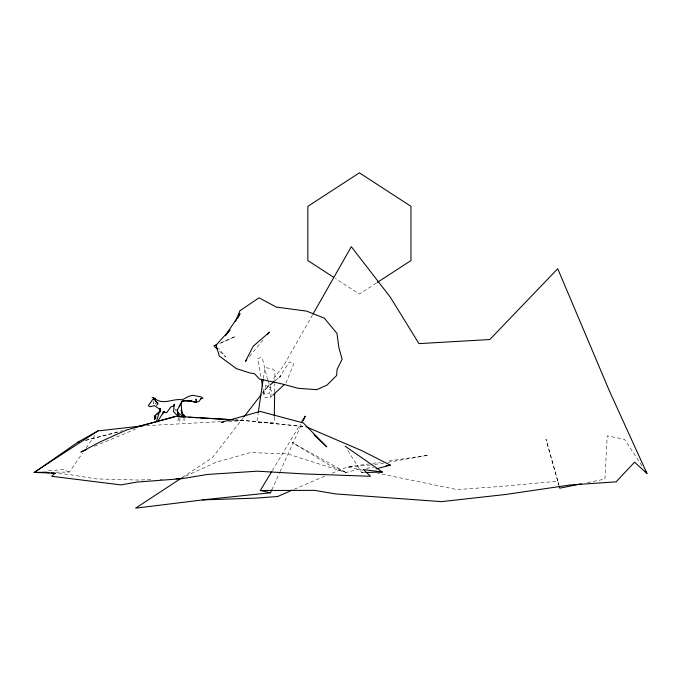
<?xml version="1.0" encoding="UTF-8"?>
<svg xmlns="http://www.w3.org/2000/svg" width="681" height="681" viewBox="0 0 681 681"><rect width="100%" height="100%" fill="white"/><g stroke="black" fill="none" stroke-linecap="round" stroke-linejoin="round"><path stroke-width="0.51" stroke-dasharray="3.4 2.55" d="M274.29 417.138L274.213 422.365L258.746 422.671L256.873 422.024L258.099 413.699M274.664 392.06L274.784 383.692M274.801 382.654L274.971 371.154L272.17 368.796L265.82 367.68L264.679 368.949L263.3 378.313M153.829 400.845L153.608 403.807L153.591 400.871M263.002 391.711L265.079 397.815L270.51 397.321L271.762 390.928L267.131 387.472L269.455 385.531M267.991 380.747L270.91 388.034L269.344 393.499L263.853 393.89L264.441 391.064M265.224 387.302L265.624 385.412L270.91 388.034M285.935 383.08L293.834 363.628L289.459 361.875L278.495 378.542L281.066 375.818L274.877 381.002M184.228 418.27L183.7 420.083L184.866 420.109L185.939 418.951L185.615 417.742M271.779 489.928L279.602 472.674M280.036 471.72L301.751 423.803M312.528 314.894L283.705 365.578L272.008 380.679M272.34 470.545L300.287 424.297M55.868 472.197L69.368 472.078L82.486 453.197M86.061 448.055L95.008 435.185M243.415 417.589L212.217 457.845L182.287 477.509M262.262 393.26L264.211 390.749M266.807 387.387L268.757 384.876M249.467 356.461L264.151 338.636M155.004 404.208L156.026 403.203M270.51 397.321L272.051 395.899M376.295 283.083L359.406 294.064L335.41 278.461M180.227 478.564L216.2 462.254L250.361 452.576L287.637 453.912L346.101 472.537L357.185 469.481L362.36 468.8M219.742 343.522L235.532 336.423L219.554 343.386M294.175 489.29L325.152 475.917M94.531 446.31L135.442 429.115M331.953 473.218L347.514 467.03L368.532 463.957M85.602 440.309L122.571 430.579M347.863 450.567L361.713 472.623L363.756 472.095M85.619 440.394L119.575 431.814M587.482 482.591L604.924 479.083L607.222 435.823L624.613 439.356L641.791 465.574M383.982 463.046L371.537 464.885M388.119 462.314L428.434 455.18L386.391 461.335M372.728 463.335L380.092 462.263M366.506 468.264L373.75 467.319M558.931 485.17L557.799 481.169L505.072 486.106L457.164 489.613L377.512 473.21M228.544 421.684L242.947 420.381L305.692 426.595M370.49 464.978L347.514 467.03L363.024 470.23M48.428 470.707L63.282 469.652L69.368 472.078M146.424 425.668L220.67 421.607M234.46 420.849L242.947 420.381L305.692 426.876M150.782 479.603L138.158 480.045L96.625 478.896L67.657 474.325L56.31 473.363M160.248 479.262L162.35 479.194M361.713 472.623L364.812 472.537M234.579 419.905L242.947 420.381L234.528 419.871M219.767 351.387L225.632 356.929L218.592 348.323M174.838 408.813L176.124 410.924M267.624 379.836L262.764 360.07L261.01 357.44L257.852 358.504L261.163 378.227M557.799 481.169L545.975 439.151L558.914 485.11M178.286 417.717L178.669 419.513L177.324 420.96L178.286 421.284L179.827 421.054L179.929 417.572M262.96 388.672L263.853 393.89M346.101 472.537L328.736 464.757L292.098 442.42L346.101 472.537"/><path stroke-width="1.02" d="M274.307 416.1L274.647 393.099M155.855 416.048L155.66 418.143L154.383 419.59L154.885 416.729M159.754 411.358L160.129 408.574L160.044 410.941L159.456 409.034L154.374 405.629L149.982 406.71L148.356 405.731L152.587 399.611L155.668 399.245C163.883 405.067 173.212 398.257 182.125 399.781L188.943 396.333L192.476 395.303L200.572 396.759L203.023 398.164L200.742 398.896M258.252 412.652L263.147 379.351M155.055 415.776L154.672 418.977M159.814 411.477L160.358 409.06L156.451 421.377M235.549 321.492L239.933 310.74L259.035 297.818L276.282 307.063L306.603 311.123L324.292 318.138L336.95 333.384L338.9 347.736L342.126 359.245L337.044 369.545L336.661 375.469L327.101 385.012L316.861 389.66L298.184 388.306L282.147 383.965L259.393 379.028L254.481 373.673L250.199 373.06L236.333 368.617L219.367 356.095L216.03 345.19L229.812 329.962M180.525 478.666L135.63 508.162L206.922 499.411L270.476 492.797L271.779 489.928M303.054 420.926L305.224 416.142L301.385 422.484M200.904 398.751L198.92 401.501L196.451 402.156L186.986 400.428L182.108 401.484L177.273 410.039L177.988 414.116L177.213 409.477L178.226 414.091L179.929 416.695M237.695 318.18L240.027 313.669L225.479 335.503L230.042 330.064M313.056 313.967L351.311 246.692L390.315 297.188L418.943 343.607L489.775 339.555L557.73 268.714L609.538 391.209L646.95 473.448L634.573 462.169L616.075 481.85L570.125 484.983L505.906 494.457L441.424 501.642L335.265 493.895L314.648 490.363L260.287 490.499L271.796 471.456M179.12 406.395L182.108 401.484M157.464 421.743L164.053 411.358M156.758 405.374L158.018 403.561L155.396 400.939L153.659 397.619L155.668 399.245L152.127 397.559M244.062 416.746L260.959 394.937M246.794 359.696L245.458 361.322L253.315 346.101L269.497 332.149L267.488 334.584M160.375 411.426L156.945 414.082L160.129 411.001L160.137 409.4L160.044 411.801L159.456 409.034M164.7 411.477L162.376 413.869M265.062 389.592L266.441 388.179M272.826 395.184L284.394 384.51M154.791 415.665L159.499 412.031M270.229 384.884L274.102 381.649M35.693 471.618L77.387 442.48L97.987 430.894L143.24 425.838M377.189 282.504L410.966 260.559L410.966 206.343L359.406 172.838L307.846 206.343L307.846 260.559L333.63 277.312M345.097 446.157L382.356 472.035L363.39 469.549L370.532 476.291L305.36 473.967L257.197 471.192L207.441 474.453L181.827 478.675L136.907 482.08L120.92 484.898L51.696 476.291L55.127 473.201L34.05 472.393L97.987 430.894M292.234 490.141L277.729 496.5L256.03 498.109L202.674 499.914M216.728 344.612L213.911 345.846L217.571 349.31M86.742 449.588L80.894 452.048L99.92 442.046L126.206 430.094L175.57 416.295L233.472 419.811M134.898 427.336L156.46 421.65M158.52 421.113L174.949 416.781M376.023 468.894L390.324 465.157L362.224 450.839L306.671 427.013M581.319 483.833L559.773 488.175L559.212 486.174M386.178 465.702L390.324 465.157M189.556 400.786L191.446 401.109L185.973 400.556L196.451 402.156L196.06 399.27L196.451 402.156L189.599 400.811M223.394 422.152L221.342 422.339L260.142 411.426L303.309 422.944L326.761 446.864L313.975 434.725M182.202 400.879L188.62 400.624L185.973 400.556M176.021 478.709L180.227 478.564M365.842 472.503L382.356 472.035M34.05 472.393L47.551 472.273M179.112 416.695L183.3 416.934M188.535 417.24L197.95 417.785M200.044 417.904L209.459 418.449M211.553 418.568L233.532 419.845M43.942 472.316L49.1 472.75M51.16 472.929L55.28 473.278M163.346 412.09L166.641 412.72L170.82 407.025L174.132 405.74L174.225 404.088L173.527 411.613L177.971 416.21M162.938 412.014L164.376 412.218M260.287 490.499L270.476 492.797M177.298 412.133L184.125 417.24M155.396 400.939L157.328 403.254M183.793 416.278L182.15 413.92L183.402 416.525M645.23 470.826L646.95 473.448M185.283 417.019L184.628 415.563L182.44 413.707L181.18 410.183L181.904 412.984M178.201 415.963L177.52 414.116L178.09 416.815M181.946 413.129L181.103 403.143M261.342 379.274L262.594 386.587M79.439 441.935L77.387 442.48L79.447 441.96"/></g></svg>
